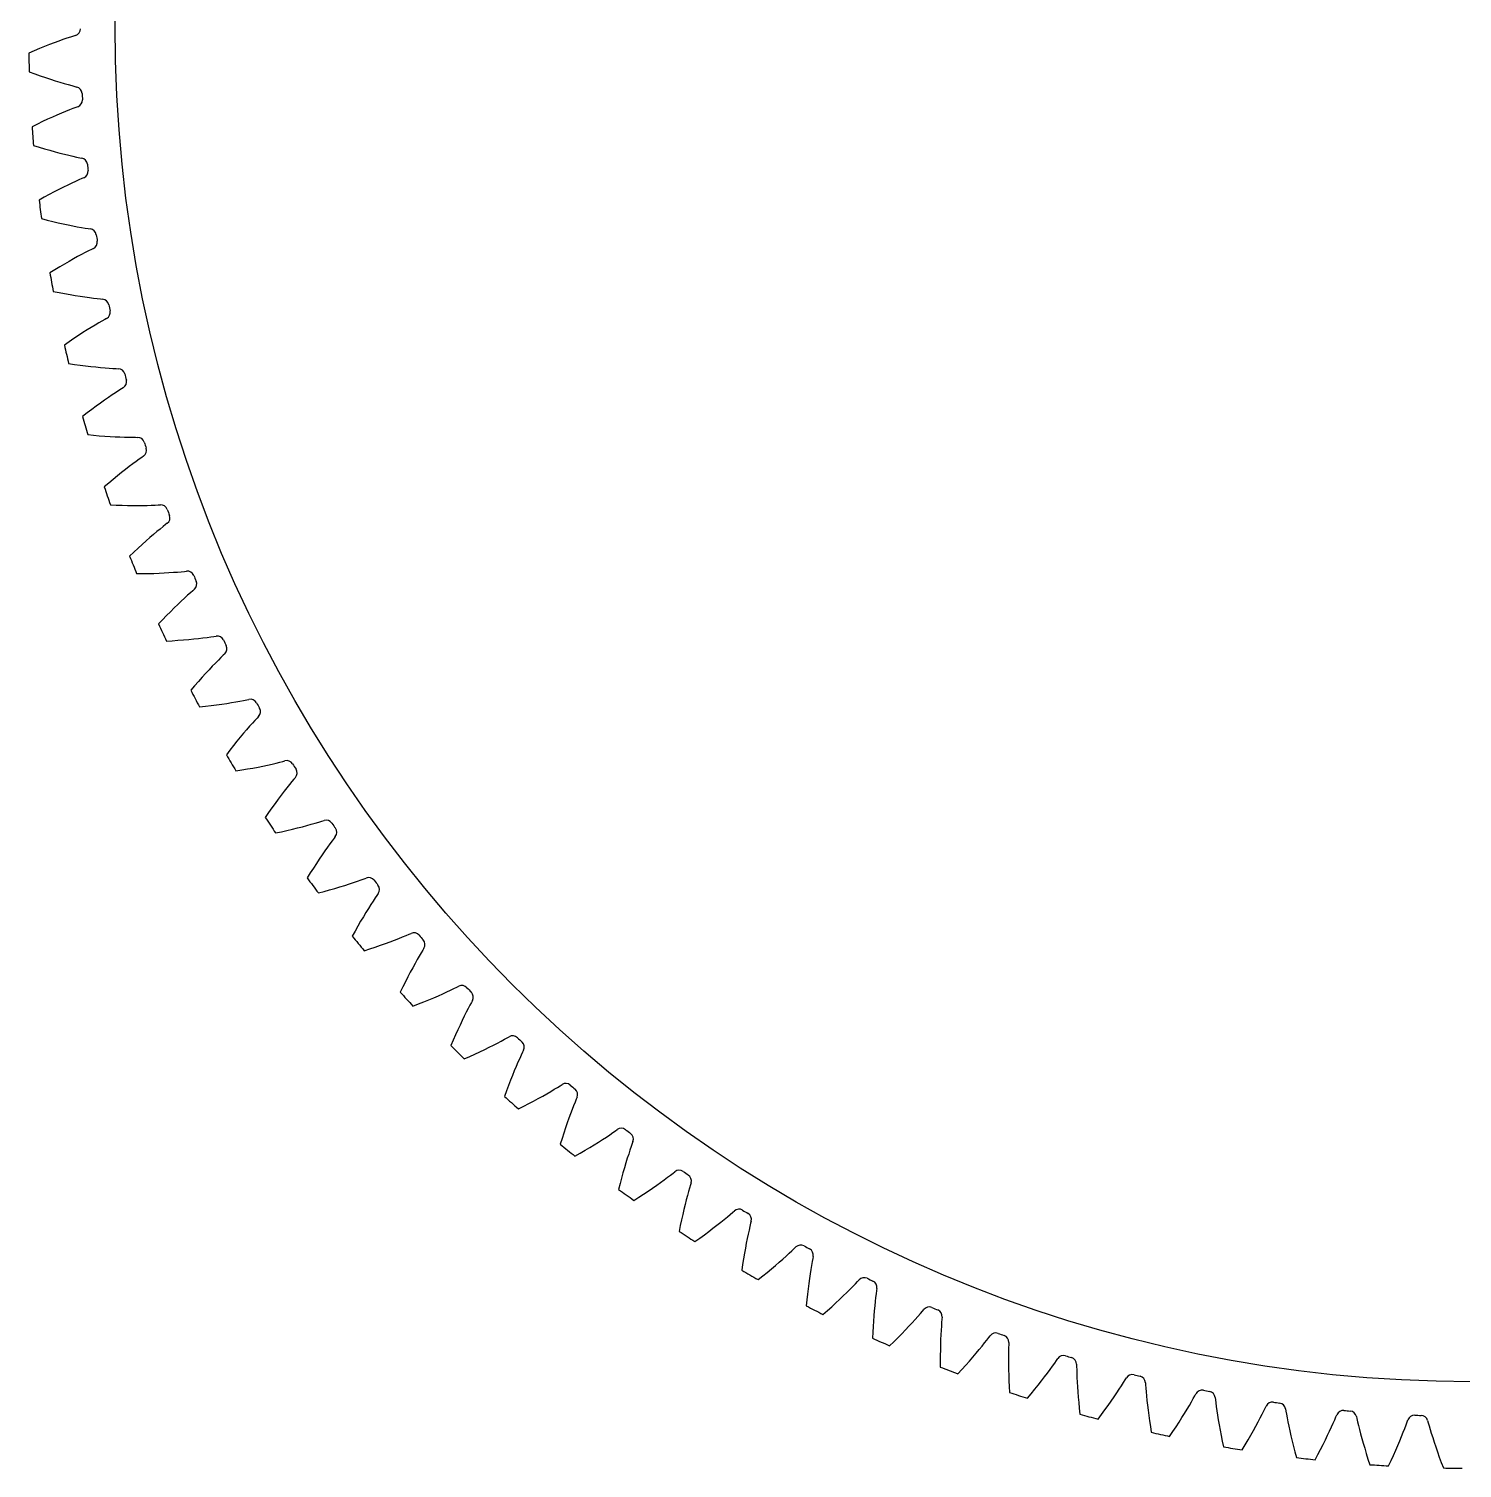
# Model space of a CAD drawing. Header units: millimetres. Extents: x -78 to 78, y -78 to 78.
# Drawn here: x -78.1 to -0.5, y -78.1 to -0.2 of the extents above; entities that cross this region are included whole.
import ezdxf

# ---------------------------------------------------------------- set-up
doc = ezdxf.new("R2010")
doc.units = ezdxf.units.MM

msp = doc.modelspace()

# ---------------------------------------------------------------- linework, layer by layer
at = {"layer": 'bore'}
msp.add_circle((0, 0), 73.4375, dxfattribs=at)
at = {"layer": 'thin_ring_external'}
for p, q in [((-76.260142, -0.760102), (-76.489144, -0.841425)), ((-76.047738, -0.686952), (-76.260142, -0.760102)), ((-75.855789, -0.622767), (-76.047738, -0.686952)), ((-75.691486, -0.569301), (-75.855789, -0.622767)), ((-75.579113, -0.531629), (-75.691486, -0.569301)), ((-77.816633, -1.360998), (-78.11085, -1.486874)), ((-77.530888, -1.242403), (-77.816633, -1.360998)), ((-77.254318, -1.131094), (-77.530888, -1.242403)), ((-76.987766, -1.027104), (-77.254318, -1.131094)), ((-76.732268, -0.930504), (-76.987766, -1.027104)), ((-76.489144, -0.841425), (-76.732268, -0.930504)), ((-78.084879, -2.503452), (-77.784619, -2.614141)), ((-77.784619, -2.614141), (-77.493191, -2.717991)), ((-77.493191, -2.717991), (-77.211298, -2.815033)), ((-77.211298, -2.815033), (-76.939784, -2.905277)), ((-76.939784, -2.905277), (-76.679688, -2.988705)), ((-76.679688, -2.988705), (-76.432332, -3.065253)), ((-76.432332, -3.065253), (-76.199477, -3.134778)), ((-76.199477, -3.134778), (-75.983615, -3.196987)), ((-75.983615, -3.196987), (-75.788638, -3.251287)), ((-75.788638, -3.251287), (-75.621819, -3.296294)), ((-75.621819, -3.296294), (-75.507669, -3.328179)), ((-76.121854, -4.652999), (-76.346404, -4.745909)), ((-75.913462, -4.569098), (-76.121854, -4.652999)), ((-75.725041, -4.495196), (-75.913462, -4.569098)), ((-75.563682, -4.43341), (-75.725041, -4.495196)), ((-75.453379, -4.39005), (-75.563682, -4.43341)), ((-77.645632, -5.332586), (-77.933038, -5.473321)), ((-77.366315, -5.199555), (-77.645632, -5.332586)), ((-77.095789, -5.07427), (-77.366315, -5.199555)), ((-76.834895, -4.956805), (-77.095789, -5.07427)), ((-76.584663, -4.847285), (-76.834895, -4.956805)), ((-76.346404, -4.745909), (-76.584663, -4.847285)), ((-77.855194, -6.487247), (-77.549674, -6.582459)), ((-77.549674, -6.582459), (-77.253323, -6.671294)), ((-77.253323, -6.671294), (-76.966843, -6.753815)), ((-76.966843, -6.753815), (-76.691075, -6.830078)), ((-76.691075, -6.830078), (-76.427058, -6.900117)), ((-76.427058, -6.900117), (-76.176117, -6.963935)), ((-76.176117, -6.963935), (-75.940015, -7.021479)), ((-75.940015, -7.021479), (-75.721258, -7.072585)), ((-75.721258, -7.072585), (-75.523764, -7.116859)), ((-75.523764, -7.116859), (-75.354864, -7.153289)), ((-75.354864, -7.153289), (-75.239235, -7.179304)), ((-75.784973, -8.533756), (-76.004486, -8.638011)), ((-75.581137, -8.439325), (-75.784973, -8.533756)), ((-75.396734, -8.355898), (-75.581137, -8.439325)), ((-75.238741, -8.285954), (-75.396734, -8.355898)), ((-75.130795, -8.237018), (-75.238741, -8.285954)), ((-77.272063, -9.290262), (-77.551908, -9.445488)), ((-76.999903, -9.143143), (-77.272063, -9.290262)), ((-76.736127, -9.004208), (-76.999903, -9.143143)), ((-76.481571, -8.873575), (-76.736127, -9.004208)), ((-76.237258, -8.751421), (-76.481571, -8.873575)), ((-76.004486, -8.638011), (-76.237258, -8.751421)), ((-77.422394, -10.454117), (-77.11241, -10.533605)), ((-77.11241, -10.533605), (-76.811911, -10.607192)), ((-76.811911, -10.607192), (-76.521591, -10.674978)), ((-76.521591, -10.674978), (-76.242288, -10.73706)), ((-76.242288, -10.73706), (-75.975039, -10.793527)), ((-75.975039, -10.793527), (-75.721166, -10.844449)), ((-75.721166, -10.844449), (-75.482435, -10.889862)), ((-75.482435, -10.889862), (-75.261354, -10.929732)), ((-75.261354, -10.929732), (-75.061856, -10.963864)), ((-75.061856, -10.963864), (-74.891317, -10.991622)), ((-74.891317, -10.991622), (-74.77451, -11.011699)), ((-75.250377, -12.39225), (-75.464281, -12.507577)), ((-75.051628, -12.287534), (-75.250377, -12.39225)), ((-74.871726, -12.1948), (-75.051628, -12.287534)), ((-74.71751, -12.11688), (-74.871726, -12.1948)), ((-74.612205, -12.062496), (-74.71751, -12.11688)), ((-76.696899, -13.223701), (-76.968453, -13.393014)), ((-76.432607, -13.062877), (-76.696899, -13.223701)), ((-76.176269, -12.910654), (-76.432607, -13.062877)), ((-75.928715, -12.767194), (-76.176269, -12.910654)), ((-75.690958, -12.632725), (-75.928715, -12.767194)), ((-75.464281, -12.507577), (-75.690958, -12.632725)), ((-76.787607, -14.393713), (-76.473969, -14.45727)), ((-76.473969, -14.45727), (-76.170104, -14.515417)), ((-76.170104, -14.515417), (-75.876702, -14.568291)), ((-75.876702, -14.568291), (-75.594594, -14.616031)), ((-75.594594, -14.616031), (-75.32481, -14.658778)), ((-75.32481, -14.658778), (-75.068669, -14.696671)), ((-75.068669, -14.696671), (-74.827929, -14.729835)), ((-74.827929, -14.729835), (-74.605101, -14.758364)), ((-74.605101, -14.758364), (-74.404121, -14.782265)), ((-74.404121, -14.782265), (-74.232387, -14.801279)), ((-74.232387, -14.801279), (-74.114707, -14.815365)), ((-74.727197, -16.344513), (-74.947189, -16.481071)), ((-74.519461, -16.218414), (-74.727197, -16.344513)), ((-74.326319, -16.103686), (-74.519461, -16.218414)), ((-74.151387, -16.001888), (-74.326319, -16.103686)), ((-74.00135, -15.916195), (-74.151387, -16.001888)), ((-73.898959, -15.856505), (-74.00135, -15.916195)), ((-75.921643, -17.122641), (-76.184197, -17.305598)), ((-75.665906, -16.948531), (-75.921643, -17.122641)), ((-75.417676, -16.783419), (-75.665906, -16.948531)), ((-75.17777, -16.627505), (-75.417676, -16.783419)), ((-74.947189, -16.481071), (-75.17777, -16.627505)), ((-75.952491, -18.295758), (-75.636017, -18.343218)), ((-75.636017, -18.343218), (-75.329579, -18.385774)), ((-75.329579, -18.385774), (-75.033859, -18.423597)), ((-75.033859, -18.423597), (-74.749682, -18.45687)), ((-74.749682, -18.45687), (-74.478068, -18.485786)), ((-74.478068, -18.485786), (-74.220325, -18.510551)), ((-74.220325, -18.510551), (-73.978207, -18.531379)), ((-73.978207, -18.531379), (-73.754212, -18.548493)), ((-73.754212, -18.548493), (-73.552274, -18.562101)), ((-73.552274, -18.562101), (-73.379793, -18.572322)), ((-73.379793, -18.572322), (-73.261548, -18.580381)), ((-73.79516, -20.138807), (-74.007891, -20.286421)), ((-73.594133, -20.002266), (-73.79516, -20.138807)), ((-73.407101, -19.877826), (-73.594133, -20.002266)), ((-73.237595, -19.767228), (-73.407101, -19.877826)), ((-73.09213, -19.673986), (-73.237595, -19.767228)), ((-72.992919, -19.609146), (-73.09213, -19.673986)), ((-74.948315, -20.97691), (-75.201185, -21.173034)), ((-74.701803, -20.789969), (-74.948315, -20.97691)), ((-74.462326, -20.612397), (-74.701803, -20.789969)), ((-74.230694, -20.444437), (-74.462326, -20.612397)), ((-74.007891, -20.286421), (-74.230694, -20.444437)), ((-74.919223, -22.150072), (-74.600738, -22.18131)), ((-74.600738, -22.18131), (-74.292527, -22.208163)), ((-74.292527, -22.208163), (-73.995262, -22.230838)), ((-73.995262, -22.230838), (-73.709756, -22.249557)), ((-73.709756, -22.249557), (-73.43702, -22.264567)), ((-73.43702, -22.264567), (-73.178349, -22.276138)), ((-73.178349, -22.276138), (-72.935483, -22.284577)), ((-72.935483, -22.284577), (-72.710907, -22.290232)), ((-72.710907, -22.290232), (-72.508537, -22.29351)), ((-72.508537, -22.29351), (-72.335759, -22.294911)), ((-72.335759, -22.294911), (-72.217257, -22.296922)), ((-71.99222, -23.38045), (-72.132734, -23.480998)), ((-71.89645, -23.310629), (-71.99222, -23.38045)), ((-72.875516, -24.038845), (-73.089959, -24.208032)), ((-72.670598, -23.880562), (-72.875516, -24.038845)), ((-72.476806, -23.733934), (-72.670598, -23.880562)), ((-72.296372, -23.600107), (-72.476806, -23.733934)), ((-72.132734, -23.480998), (-72.296372, -23.600107)), ((-73.779456, -24.776452), (-74.021982, -24.985233)), ((-73.54281, -24.577168), (-73.779456, -24.776452)), ((-73.312713, -24.3876), (-73.54281, -24.577168)), ((-73.089959, -24.208032), (-73.312713, -24.3876)), ((-73.690499, -25.946599), (-73.370835, -25.961534)), ((-73.370835, -25.961534), (-73.061655, -25.972615)), ((-73.061655, -25.972615), (-72.76362, -25.980081)), ((-72.76362, -25.980081), (-72.477531, -25.984198)), ((-72.477531, -25.984198), (-72.204384, -25.985262)), ((-72.204384, -25.985262), (-71.945459, -25.983611)), ((-71.945459, -25.983611), (-71.702479, -25.979637)), ((-71.702479, -25.979637), (-71.477907, -25.973818)), ((-71.477907, -25.973818), (-71.275634, -25.966759)), ((-71.275634, -25.966759), (-71.10301, -25.959335)), ((-71.10301, -25.959335), (-70.984559, -25.955293)), ((-70.99703, -27.260817), (-71.170395, -27.403684)), ((-70.839687, -27.133508), (-70.99703, -27.260817)), ((-70.70449, -27.025917), (-70.839687, -27.133508)), ((-70.61241, -26.951297), (-70.70449, -27.025917)), ((-71.758541, -27.908471), (-71.971836, -28.099178)), ((-71.553016, -27.728555), (-71.758541, -27.908471)), ((-71.356448, -27.560015), (-71.553016, -27.728555)), ((-71.170395, -27.403684), (-71.356448, -27.560015)), ((-72.418114, -28.511355), (-72.649663, -28.732247)), ((-72.191953, -28.300248), (-72.418114, -28.511355)), ((-71.971836, -28.099178), (-72.191953, -28.300248)), ((-70.524872, -29.623294), (-70.282412, -29.60692)), ((-70.282412, -29.60692), (-70.05843, -29.589641)), ((-70.05843, -29.589641), (-69.856781, -29.572263)), ((-69.856781, -29.572263), (-69.684761, -29.556035)), ((-69.684761, -29.556035), (-69.566671, -29.545949)), ((-72.269525, -29.675433), (-71.949516, -29.674027)), ((-71.949516, -29.674027), (-71.640173, -29.669306)), ((-71.640173, -29.669306), (-71.342145, -29.661545)), ((-71.342145, -29.661545), (-71.056219, -29.651049)), ((-71.056219, -29.651049), (-70.783374, -29.638164)), ((-70.783374, -29.638164), (-70.524872, -29.623294)), ((-69.856137, -31.167567), (-70.043843, -31.345924)), ((-69.678309, -31.00194), (-69.856137, -31.167567)), ((-69.512465, -30.850408), (-69.678309, -31.00194)), ((-69.361828, -30.715231), (-69.512465, -30.850408)), ((-69.232301, -30.600876), (-69.361828, -30.715231)), ((-69.144151, -30.521652), (-69.232301, -30.600876)), ((-70.652755, -31.949496), (-70.867842, -32.171876)), ((-70.443192, -31.737449), (-70.652755, -31.949496)), ((-70.239913, -31.5361), (-70.443192, -31.737449)), ((-70.043843, -31.345924), (-70.239913, -31.5361)), ((-70.867842, -32.171876), (-71.087811, -32.404303)), ((-70.660009, -33.326848), (-70.340488, -33.309104)), ((-70.340488, -33.309104), (-70.03179, -33.288594)), ((-70.03179, -33.288594), (-69.734548, -33.265626)), ((-69.734548, -33.265626), (-69.44953, -33.240543)), ((-69.44953, -33.240543), (-69.177699, -33.213744)), ((-69.177699, -33.213744), (-68.920293, -33.185694)), ((-68.920293, -33.185694), (-68.678985, -33.156961)), ((-68.678985, -33.156961), (-68.456178, -33.128268)), ((-68.456178, -33.128268), (-68.255679, -33.100616)), ((-68.255679, -33.100616), (-68.084713, -33.075626)), ((-68.084713, -33.075626), (-67.967292, -33.059524)), ((-67.703011, -34.216821), (-67.84655, -34.359513)), ((-67.579492, -34.096002), (-67.703011, -34.216821)), ((-67.495503, -34.012379), (-67.579492, -34.096002)), ((-68.351933, -34.881515), (-68.538037, -35.081454)), ((-68.173579, -34.693807), (-68.351933, -34.881515)), ((-68.004441, -34.519315), (-68.173579, -34.693807)), ((-67.84655, -34.359513), (-68.004441, -34.519315)), ((-69.132684, -35.748463), (-69.340498, -35.991819)), ((-68.929232, -35.515392), (-69.132684, -35.748463)), ((-68.73077, -35.292921), (-68.929232, -35.515392)), ((-68.538037, -35.081454), (-68.73077, -35.292921)), ((-67.135909, -36.661516), (-66.896383, -36.620499)), ((-66.896383, -36.620499), (-66.675332, -36.580467)), ((-66.675332, -36.580467), (-66.476507, -36.542614)), ((-66.476507, -36.542614), (-66.307039, -36.508927)), ((-66.307039, -36.508927), (-66.190594, -36.48685)), ((-68.866148, -36.891317), (-68.54795, -36.857281)), ((-68.54795, -36.857281), (-68.240702, -36.821036)), ((-68.240702, -36.821036), (-67.94502, -36.78292)), ((-67.94502, -36.78292), (-67.661655, -36.743317)), ((-67.661655, -36.743317), (-67.391547, -36.702673)), ((-67.391547, -36.702673), (-67.135909, -36.661516)), ((-65.670767, -37.414373), (-65.750377, -37.502174)), ((-66.313164, -38.129534), (-66.481701, -38.326105)), ((-66.153156, -37.946634), (-66.313164, -38.129534)), ((-66.003631, -37.778978), (-66.153156, -37.946634)), ((-65.867565, -37.629143), (-66.003631, -37.778978)), ((-65.750377, -37.502174), (-65.867565, -37.629143)), ((-66.839037, -38.756317), (-67.025881, -38.988631)), ((-66.657353, -38.535285), (-66.839037, -38.756317)), ((-66.481701, -38.326105), (-66.657353, -38.535285)), ((-67.217167, -39.231788), (-67.412283, -39.485437)), ((-67.025881, -38.988631), (-67.217167, -39.231788)), ((-66.892623, -40.359541), (-66.576579, -40.309302)), ((-66.576579, -40.309302), (-66.271582, -40.257416)), ((-66.271582, -40.257416), (-65.978232, -40.204252)), ((-65.978232, -40.204252), (-65.697259, -40.150232)), ((-65.697259, -40.150232), (-65.429578, -40.095849)), ((-65.429578, -40.095849), (-65.176376, -40.041693)), ((-65.176376, -40.041693), (-64.939256, -39.988499)), ((-64.939256, -39.988499), (-64.720537, -39.937232)), ((-64.720537, -39.937232), (-64.523904, -39.889276)), ((-64.523904, -39.889276), (-64.356378, -39.84698)), ((-64.356378, -39.84698), (-64.241212, -39.818986)), ((-64.129285, -41.274954), (-64.279746, -41.465786)), ((-63.988516, -41.099882), (-64.129285, -41.274954)), ((-63.860279, -40.943295), (-63.988516, -41.099882)), ((-63.749726, -40.810508), (-63.860279, -40.943295)), ((-63.674703, -40.718756), (-63.749726, -40.810508)), ((-64.602768, -41.888582), (-64.772929, -42.118603)), ((-64.438026, -41.670705), (-64.602768, -41.888582)), ((-64.279746, -41.465786), (-64.438026, -41.670705)), ((-65.126287, -42.61276), (-65.308198, -42.876041)), ((-64.947667, -42.360154), (-65.126287, -42.61276)), ((-64.772929, -42.118603), (-64.947667, -42.360154)), ((-64.431516, -43.656161), (-64.129567, -43.588769)), ((-64.129567, -43.588769), (-63.839314, -43.520695)), ((-63.839314, -43.520695), (-63.561466, -43.4524)), ((-63.561466, -43.4524), (-63.296911, -43.384419)), ((-63.296911, -43.384419), (-63.046804, -43.317405)), ((-63.046804, -43.317405), (-62.81271, -43.252173)), ((-62.81271, -43.252173), (-62.596894, -43.189805)), ((-62.596894, -43.189805), (-62.402966, -43.131872)), ((-62.402966, -43.131872), (-62.237818, -43.081076)), ((-62.237818, -43.081076), (-62.124232, -43.047239)), ((-64.744584, -43.722471), (-64.431516, -43.656161)), ((-61.806462, -44.313561), (-61.938109, -44.495593)), ((-61.686388, -44.15063), (-61.806462, -44.313561)), ((-61.582759, -44.012372), (-61.686388, -44.15063)), ((-61.512519, -43.916909), (-61.582759, -44.012372)), ((-62.379642, -45.132597), (-62.537835, -45.371006)), ((-62.226239, -44.906592), (-62.379642, -45.132597)), ((-62.078629, -44.693858), (-62.226239, -44.906592)), ((-61.938109, -44.495593), (-62.078629, -44.693858)), ((-62.865501, -45.882561), (-63.033731, -46.154787)), ((-62.700012, -45.621164), (-62.865501, -45.882561)), ((-62.537835, -45.371006), (-62.700012, -45.621164)), ((-61.820245, -46.806403), (-61.533847, -46.723598)), ((-61.533847, -46.723598), (-61.259848, -46.641205)), ((-61.259848, -46.641205), (-60.99911, -46.559805)), ((-60.99911, -46.559805), (-60.752751, -46.480108)), ((-60.752751, -46.480108), (-60.522293, -46.403007)), ((-60.522293, -46.403007), (-60.309943, -46.329701)), ((-60.309943, -46.329701), (-60.119226, -46.261941)), ((-60.119226, -46.261941), (-59.956887, -46.202779)), ((-59.956887, -46.202779), (-59.845176, -46.163186)), ((-62.427633, -46.971335), (-62.11836, -46.889125)), ((-62.11836, -46.889125), (-61.820245, -46.806403)), ((-59.463162, -47.411631), (-59.585342, -47.600147)), ((-59.351564, -47.242782), (-59.463162, -47.411631)), ((-59.25513, -47.099413), (-59.351564, -47.242782)), ((-59.189856, -47.000488), (-59.25513, -47.099413)), ((-59.993774, -48.258865), (-60.139588, -48.505041)), ((-59.852111, -48.025323), (-59.993774, -48.258865)), ((-59.715556, -47.805329), (-59.852111, -48.025323)), ((-59.585342, -47.600147), (-59.715556, -47.805329)), ((-60.440706, -49.03266), (-60.594816, -49.313121)), ((-60.28878, -48.763154), (-60.440706, -49.03266)), ((-60.139588, -48.505041), (-60.28878, -48.763154)), ((-59.349641, -49.901926), (-59.067845, -49.804605)), ((-59.067845, -49.804605), (-58.798411, -49.708328)), ((-58.798411, -49.708328), (-58.542169, -49.613721)), ((-58.542169, -49.613721), (-58.3002, -49.521548)), ((-58.3002, -49.521548), (-58.07398, -49.432782)), ((-58.07398, -49.432782), (-57.86565, -49.348728)), ((-57.86565, -49.348728), (-57.678642, -49.271318)), ((-57.678642, -49.271318), (-57.519535, -49.203945)), ((-57.519535, -49.203945), (-57.409992, -49.158699)), ((-59.947815, -50.097655), (-59.643143, -49.999761)), ((-59.643143, -49.999761), (-59.349641, -49.901926)), ((-57.077125, -50.580519), (-57.196692, -50.792082)), ((-56.96473, -50.38601), (-57.077125, -50.580519)), ((-56.861899, -50.211682), (-56.96473, -50.38601)), ((-56.772911, -50.063576), (-56.861899, -50.211682)), ((-56.712773, -49.961447), (-56.772911, -50.063576)), ((-57.451389, -51.259232), (-57.584443, -51.512532)), ((-57.321836, -51.018761), (-57.451389, -51.259232)), ((-57.196692, -50.792082), (-57.321836, -51.018761)), ((-57.858228, -52.054838), (-57.997816, -52.342802)), ((-57.720261, -51.777926), (-57.858228, -52.054838)), ((-57.584443, -51.512532), (-57.720261, -51.777926)), ((-55.270392, -52.23901), (-55.087581, -52.152152)), ((-55.087581, -52.152152), (-54.932122, -52.076743)), ((-54.932122, -52.076743), (-54.825032, -52.025963)), ((-57.311601, -53.093277), (-57.012325, -52.979954)), ((-57.012325, -52.979954), (-56.724201, -52.867259)), ((-56.724201, -52.867259), (-56.447741, -52.755677)), ((-56.447741, -52.755677), (-56.183575, -52.645768)), ((-56.183575, -52.645768), (-55.932498, -52.538201)), ((-55.932498, -52.538201), (-55.695551, -52.433793)), ((-55.695551, -52.433793), (-55.474159, -52.333591)), ((-55.474159, -52.333591), (-55.270392, -52.23901)), ((-54.142578, -52.89713), (-54.223887, -53.049586)), ((-54.087734, -52.792063), (-54.142578, -52.89713)), ((-54.528608, -53.646323), (-54.642015, -53.879097)), ((-54.42, -53.428931), (-54.528608, -53.646323)), ((-54.317683, -53.228937), (-54.42, -53.428931)), ((-54.223887, -53.049586), (-54.317683, -53.228937)), ((-54.879067, -54.385632), (-55.001156, -54.657615)), ((-54.75912, -54.12587), (-54.879067, -54.385632)), ((-54.642015, -53.879097), (-54.75912, -54.12587)), ((-55.124804, -54.941211), (-55.249507, -55.235927)), ((-55.001156, -54.657615), (-55.124804, -54.941211)), ((-53.422163, -55.445861), (-53.176905, -55.325614)), ((-53.176905, -55.325614), (-52.945599, -55.209244)), ((-52.945599, -55.209244), (-52.729612, -55.097869)), ((-52.729612, -55.097869), (-52.53094, -54.993006)), ((-52.53094, -54.993006), (-52.352802, -54.896928)), ((-52.352802, -54.896928), (-52.201396, -54.813678)), ((-52.201396, -54.813678), (-52.097039, -54.757496)), ((-54.525867, -55.950384), (-54.232768, -55.821928)), ((-54.232768, -55.821928), (-53.950774, -55.694668)), ((-53.950774, -55.694668), (-53.680372, -55.569115)), ((-53.680372, -55.569115), (-53.422163, -55.445861)), ((-51.528927, -55.932996), (-51.620899, -56.137954)), ((-51.444412, -55.74909), (-51.528927, -55.932996)), ((-51.370993, -55.592681), (-51.444412, -55.74909)), ((-51.321585, -55.484951), (-51.370993, -55.592681)), ((-51.923991, -56.851299), (-52.030517, -57.116847)), ((-51.819639, -56.598868), (-51.923991, -56.851299)), ((-51.718266, -56.360608), (-51.819639, -56.598868)), ((-51.620899, -56.137954), (-51.718266, -56.360608)), ((-52.247566, -57.684248), (-52.357058, -57.984947)), ((-52.13856, -57.394709), (-52.247566, -57.684248)), ((-52.030517, -57.116847), (-52.13856, -57.394709)), ((-49.847499, -57.718402), (-49.654441, -57.603532)), ((-49.654441, -57.603532), (-49.481441, -57.498483)), ((-49.481441, -57.498483), (-49.334484, -57.407611)), ((-49.334484, -57.407611), (-49.233131, -57.346174)), ((-51.311723, -58.518268), (-51.036596, -58.376776)), ((-51.036596, -58.376776), (-50.772957, -58.23758)), ((-50.772957, -58.23758), (-50.521378, -58.101303)), ((-50.521378, -58.101303), (-50.282581, -57.968689)), ((-50.282581, -57.968689), (-50.057518, -57.840661)), ((-50.057518, -57.840661), (-49.847499, -57.718402)), ((-48.530724, -58.303151), (-48.605739, -58.491132)), ((-48.465388, -58.143197), (-48.530724, -58.303151)), ((-48.421544, -58.033085), (-48.465388, -58.143197)), ((-51.597881, -58.661523), (-51.311723, -58.518268)), ((-48.862071, -59.17098), (-48.953398, -59.428409)), ((-48.772996, -58.927854), (-48.862071, -59.17098)), ((-48.687125, -58.700519), (-48.772996, -58.927854)), ((-48.605739, -58.491132), (-48.687125, -58.700519)), ((-49.13994, -59.982067), (-49.23402, -60.276794)), ((-49.046226, -59.699051), (-49.13994, -59.982067)), ((-48.953398, -59.428409), (-49.046226, -59.699051)), ((-46.648399, -60.063777), (-46.480989, -59.950031)), ((-46.480989, -59.950031), (-46.338863, -59.851774)), ((-46.338863, -59.851774), (-46.24078, -59.785242)), ((-49.23402, -60.276794), (-49.328015, -60.582692)), ((-47.989268, -60.906586), (-47.733082, -60.75411)), ((-47.733082, -60.75411), (-47.488788, -60.605165)), ((-47.488788, -60.605165), (-47.257074, -60.460531)), ((-47.257074, -60.460531), (-47.038842, -60.321177)), ((-47.038842, -60.321177), (-46.83534, -60.188354)), ((-46.83534, -60.188354), (-46.648399, -60.063777)), ((-45.490425, -60.705105), (-45.555744, -60.896672)), ((-45.433341, -60.542024), (-45.490425, -60.705105)), ((-45.395178, -60.429817), (-45.433341, -60.542024)), ((-48.535282, -61.219621), (-48.256812, -61.061942)), ((-48.256812, -61.061942), (-47.989268, -60.906586)), ((-45.700483, -61.341364), (-45.777028, -61.588721)), ((-45.626332, -61.109941), (-45.700483, -61.341364)), ((-45.555744, -60.896672), (-45.626332, -61.109941)), ((-45.933979, -62.125506), (-46.01312, -62.412939)), ((-45.855091, -61.850478), (-45.933979, -62.125506)), ((-45.777028, -61.588721), (-45.855091, -61.850478)), ((-43.520657, -62.367322), (-43.359273, -62.245177)), ((-43.359273, -62.245177), (-43.222349, -62.139791)), ((-43.222349, -62.139791), (-43.127791, -62.068337)), ((-46.092028, -62.712085), (-46.170282, -63.022383)), ((-46.01312, -62.412939), (-46.092028, -62.712085)), ((-44.816743, -63.277498), (-44.568676, -63.112139)), ((-44.568676, -63.112139), (-44.332306, -62.950914)), ((-44.332306, -62.950914), (-44.108279, -62.794638)), ((-44.108279, -62.794638), (-43.897448, -62.644323)), ((-43.897448, -62.644323), (-43.700993, -62.501282)), ((-43.700993, -62.501282), (-43.520657, -62.367322)), ((-42.331446, -62.948687), (-42.386898, -63.143339)), ((-42.282764, -62.782904), (-42.331446, -62.948687)), ((-42.25038, -62.668894), (-42.282764, -62.782904)), ((-45.34606, -63.618004), (-45.076005, -63.446311)), ((-45.076005, -63.446311), (-44.816743, -63.277498)), ((-42.572558, -63.845784), (-42.637154, -64.111186)), ((-42.508743, -63.594842), (-42.572558, -63.845784)), ((-42.446506, -63.359934), (-42.508743, -63.594842)), ((-42.386898, -63.143339), (-42.446506, -63.359934)), ((-42.766257, -64.680982), (-42.829787, -64.983767)), ((-42.701896, -64.389883), (-42.766257, -64.680982)), ((-42.637154, -64.111186), (-42.701896, -64.389883)), ((-40.641529, -64.804037), (-40.452635, -64.651152)), ((-40.452635, -64.651152), (-40.279374, -64.508158)), ((-40.279374, -64.508158), (-40.124438, -64.377932)), ((-40.124438, -64.377932), (-39.993074, -64.265692)), ((-39.993074, -64.265692), (-39.902287, -64.189503)), ((-42.829787, -64.983767), (-42.892095, -65.297656)), ((-41.527295, -65.483325), (-41.287995, -65.305516)), ((-41.287995, -65.305516), (-41.060166, -65.132432)), ((-41.060166, -65.132432), (-40.844411, -64.964921)), ((-40.844411, -64.964921), (-40.641529, -64.804037)), ((-39.155941, -65.444628), (-39.206102, -65.682408)), ((-39.107471, -65.225272), (-39.155941, -65.444628)), ((-39.06203, -65.028043), (-39.107471, -65.225272)), ((-39.021876, -64.85999), (-39.06203, -65.028043)), ((-38.995356, -64.744476), (-39.021876, -64.85999)), ((-42.038536, -65.850415), (-41.7776, -65.665157)), ((-41.7776, -65.665157), (-41.527295, -65.483325)), ((-39.307981, -66.204635), (-39.358408, -66.486274)), ((-39.257021, -65.936281), (-39.307981, -66.204635)), ((-39.206102, -65.682408), (-39.257021, -65.936281)), ((-36.784922, -66.342732), (-36.659461, -66.223931)), ((-36.659461, -66.223931), (-36.572683, -66.143206)), ((-39.407822, -66.780279), (-39.455809, -67.085914)), ((-39.358408, -66.486274), (-39.407822, -66.780279)), ((-37.680905, -67.144027), (-37.473984, -66.965718)), ((-37.473984, -66.965718), (-37.279582, -66.794684)), ((-37.279582, -66.794684), (-37.09874, -66.632353)), ((-37.09874, -66.632353), (-36.933007, -66.480699)), ((-36.933007, -66.480699), (-36.784922, -66.342732)), ((-35.690705, -66.937748), (-35.726016, -67.13704)), ((-35.659185, -66.767864), (-35.690705, -66.937748)), ((-35.638597, -66.651146), (-35.659185, -66.767864)), ((-39.455809, -67.085914), (-39.502007, -67.402574)), ((-38.621338, -67.911029), (-38.370201, -67.712689)), ((-38.370201, -67.712689), (-38.129508, -67.518314)), ((-38.129508, -67.518314), (-37.899599, -67.328518)), ((-37.899599, -67.328518), (-37.680905, -67.144027)), ((-35.801178, -67.598615), (-35.839066, -67.854758)), ((-35.763222, -67.358585), (-35.801178, -67.598615)), ((-35.726016, -67.13704), (-35.763222, -67.358585)), ((-35.912239, -68.409211), (-35.946576, -68.705355)), ((-35.876258, -68.125363), (-35.912239, -68.409211)), ((-35.839066, -67.854758), (-35.876258, -68.125363)), ((-33.820377, -68.611072), (-33.64806, -68.439719)), ((-33.64806, -68.439719), (-33.490286, -68.2798)), ((-33.490286, -68.2798), (-33.349439, -68.134452)), ((-33.349439, -68.134452), (-33.230207, -68.0094)), ((-33.230207, -68.0094), (-33.147664, -67.924349)), ((-32.203463, -68.501548), (-32.226268, -68.67282)), ((-32.188861, -68.383932), (-32.203463, -68.501548)), ((-35.978894, -69.013041), (-36.008864, -69.331648)), ((-35.946576, -68.705355), (-35.978894, -69.013041)), ((-34.632245, -69.377156), (-34.412327, -69.175868)), ((-34.412327, -69.175868), (-34.203339, -68.980451)), ((-34.203339, -68.980451), (-34.005792, -68.791809)), ((-34.005792, -68.791809), (-33.820377, -68.611072)), ((-32.302852, -69.338466), (-32.327612, -69.596209)), ((-32.277202, -69.096811), (-32.302852, -69.338466)), ((-32.251356, -68.873656), (-32.277202, -69.096811)), ((-32.226268, -68.67282), (-32.251356, -68.873656)), ((-35.103381, -69.794472), (-34.862699, -69.583567)), ((-34.862699, -69.583567), (-34.632245, -69.377156)), ((-32.372378, -70.153675), (-32.391549, -70.451186)), ((-32.350938, -69.868361), (-32.372378, -70.153675)), ((-32.327612, -69.596209), (-32.350938, -69.868361)), ((-30.272938, -70.248462), (-30.109595, -70.068533)), ((-30.109595, -70.068533), (-29.960193, -69.900767)), ((-29.960193, -69.900767), (-29.826951, -69.748416)), ((-29.826951, -69.748416), (-29.71426, -69.617439)), ((-29.71426, -69.617439), (-29.636168, -69.528285)), ((-28.663726, -70.05652), (-28.677755, -70.228733)), ((-28.655149, -69.938311), (-28.663726, -70.05652)), ((-32.408115, -70.760121), (-32.421777, -71.079842)), ((-32.391549, -70.451186), (-32.408115, -70.760121)), ((-31.04463, -71.055), (-30.835277, -70.842746)), ((-30.835277, -70.842746), (-30.636539, -70.636913)), ((-30.636539, -70.636913), (-30.448883, -70.43843)), ((-30.448883, -70.43843), (-30.272938, -70.248462)), ((-28.720251, -70.897421), (-28.731819, -71.156092)), ((-28.706974, -70.654771), (-28.720251, -70.897421)), ((-28.692557, -70.430587), (-28.706974, -70.654771)), ((-28.677755, -70.228733), (-28.692557, -70.430587)), ((-31.493844, -71.495828), (-31.264245, -71.27291)), ((-31.264245, -71.27291), (-31.04463, -71.055)), ((-28.748062, -71.715116), (-28.752017, -72.013219)), ((-28.741218, -71.429079), (-28.748062, -71.715116)), ((-28.731819, -71.156092), (-28.741218, -71.429079)), ((-26.812536, -71.901285), (-26.646521, -71.702581)), ((-26.646521, -71.702581), (-26.492578, -71.514547)), ((-26.492578, -71.514547), (-26.351937, -71.339371)), ((-26.351937, -71.339371), (-26.226648, -71.180415)), ((-26.226648, -71.180415), (-26.120792, -71.043855)), ((-26.120792, -71.043855), (-26.047353, -70.95083)), ((-25.054426, -71.601427), (-25.058901, -71.803773)), ((-25.049208, -71.428722), (-25.054426, -71.601427)), ((-25.046678, -71.310229), (-25.049208, -71.428722)), ((-28.752017, -72.013219), (-28.752786, -72.322596)), ((-28.752786, -72.322596), (-28.750106, -72.642598)), ((-27.376024, -72.54747), (-27.177781, -72.324803)), ((-27.177781, -72.324803), (-26.989813, -72.109091)), ((-26.989813, -72.109091), (-26.812536, -71.901285)), ((-25.061853, -72.028401), (-25.062723, -72.271412)), ((-25.062723, -72.271412), (-25.061067, -72.530337)), ((-25.058901, -71.803773), (-25.061853, -72.028401)), ((-22.674932, -72.591858), (-22.557922, -72.426713)), ((-22.557922, -72.426713), (-22.459177, -72.284926)), ((-22.459177, -72.284926), (-22.390585, -72.188272)), ((-27.802142, -73.01066), (-27.584225, -72.776309)), ((-27.584225, -72.776309), (-27.376024, -72.54747)), ((-25.061067, -72.530337), (-25.056515, -72.803448)), ((-25.056515, -72.803448), (-25.048745, -73.089461)), ((-25.048745, -73.089461), (-25.037474, -73.387377)), ((-23.272673, -73.393145), (-23.106239, -73.176558)), ((-23.106239, -73.176558), (-22.950585, -72.969636)), ((-22.950585, -72.969636), (-22.806444, -72.773987)), ((-22.806444, -72.773987), (-22.674932, -72.591858)), ((-21.372863, -72.496107), (-21.36934, -72.614575)), ((-21.36934, -72.614575), (-21.365733, -72.787321)), ((-21.365733, -72.787321), (-21.35987, -72.989632)), ((-21.35987, -72.989632), (-21.351348, -73.214118)), ((-21.351348, -73.214118), (-21.339809, -73.456856)), ((-18.738969, -73.337413), (-18.675401, -73.237383)), ((-25.037474, -73.387377), (-25.022445, -73.69639)), ((-25.022445, -73.69639), (-25.003429, -74.015837)), ((-23.832242, -74.089844), (-23.635996, -73.850672)), ((-23.635996, -73.850672), (-23.449382, -73.618173)), ((-23.449382, -73.618173), (-23.272673, -73.393145)), ((-21.339809, -73.456856), (-21.324935, -73.715358)), ((-21.324935, -73.715358), (-21.306443, -73.987881)), ((-21.306443, -73.987881), (-21.284079, -74.273124)), ((-19.339659, -74.260921), (-19.194775, -74.046322)), ((-19.194775, -74.046322), (-19.060812, -73.843568)), ((-19.060812, -73.843568), (-18.93877, -73.654962)), ((-18.93877, -73.654962), (-18.830346, -73.484057)), ((-18.830346, -73.484057), (-18.738969, -73.337413)), ((-17.643289, -73.492852), (-17.633721, -73.610984)), ((-17.633721, -73.610984), (-17.621298, -73.783321)), ((-17.621298, -73.783321), (-17.605113, -73.985069)), ((-17.605113, -73.985069), (-17.58514, -74.208826)), ((-24.037908, -74.335016), (-23.832242, -74.089844)), ((-21.284079, -74.273124), (-21.257611, -74.570075)), ((-21.257611, -74.570075), (-21.226824, -74.877918)), ((-19.834305, -74.961206), (-19.659806, -74.719482)), ((-19.659806, -74.719482), (-19.494818, -74.485724)), ((-19.494818, -74.485724), (-19.339659, -74.260921)), ((-17.58514, -74.208826), (-17.561221, -74.450659)), ((-17.561221, -74.450659), (-17.533167, -74.708064)), ((-17.533167, -74.708064), (-17.500785, -74.979287)), ((-15.388887, -74.929829), (-15.265452, -74.7205)), ((-15.265452, -74.7205), (-15.1532, -74.525908)), ((-15.1532, -74.525908), (-15.053643, -74.34969)), ((-15.053643, -74.34969), (-14.969873, -74.198572)), ((-14.969873, -74.198572), (-14.911496, -74.095426)), ((-13.867686, -74.297861), (-13.852099, -74.415351)), ((-13.852099, -74.415351), (-13.830892, -74.586828)), ((-13.830892, -74.586828), (-13.804427, -74.787487)), ((-13.804427, -74.787487), (-13.773055, -75.009933)), ((-11.161723, -74.866154), (-11.108688, -74.760163)), ((-21.226824, -74.877918), (-21.191521, -75.195978)), ((-20.210962, -75.46544), (-20.018082, -75.210086)), ((-20.018082, -75.210086), (-19.834305, -74.961206)), ((-17.500785, -74.979287), (-17.463886, -75.263017)), ((-17.463886, -75.263017), (-17.422289, -75.558229)), ((-17.422289, -75.558229), (-17.375823, -75.864098)), ((-15.81894, -75.625856), (-15.666103, -75.383979)), ((-15.666103, -75.383979), (-15.522625, -75.151547)), ((-15.522625, -75.151547), (-15.388887, -74.929829)), ((-13.773055, -75.009933), (-13.736819, -75.250229)), ((-13.736819, -75.250229), (-13.695658, -75.505866)), ((-13.695658, -75.505866), (-13.649469, -75.775082)), ((-11.542852, -75.617853), (-11.430266, -75.402494)), ((-11.430266, -75.402494), (-11.328096, -75.202425)), ((-11.328096, -75.202425), (-11.237667, -75.021353)), ((-11.237667, -75.021353), (-11.161723, -74.866154)), ((-10.055904, -74.909036), (-10.034337, -75.025577)), ((-10.034337, -75.025577), (-10.004403, -75.195748)), ((-10.004403, -75.195748), (-9.967726, -75.394793)), ((-9.967726, -75.394793), (-9.925037, -75.615347)), ((-7.473439, -75.682747), (-7.392374, -75.497294)), ((-7.392374, -75.497294), (-7.324453, -75.33842)), ((-7.324453, -75.33842), (-7.276899, -75.229859)), ((-6.217886, -75.324782), (-6.190397, -75.44007)), ((-6.190397, -75.44007), (-6.151813, -75.60849)), ((-6.151813, -75.60849), (-6.105021, -75.805403)), ((-3.468074, -75.614136), (-3.426126, -75.503288)), ((-2.363647, -75.544014), (-2.330308, -75.657748)), ((-17.375823, -75.864098), (-17.324326, -76.179941)), ((-16.331288, -76.398983), (-16.151698, -76.134114)), ((-16.151698, -76.134114), (-15.980869, -75.876175)), ((-15.980869, -75.876175), (-15.81894, -75.625856)), ((-13.649469, -75.775082), (-13.598131, -76.056557)), ((-13.598131, -76.056557), (-13.541515, -76.34926)), ((-13.541515, -76.34926), (-13.479492, -76.652358)), ((-12.08574, -76.593192), (-11.936804, -76.334931)), ((-11.936804, -76.334931), (-11.796517, -76.085565)), ((-11.796517, -76.085565), (-11.665094, -75.84611)), ((-11.665094, -75.84611), (-11.542852, -75.617853)), ((-9.925037, -75.615347), (-9.876579, -75.853479)), ((-9.876579, -75.853479), (-9.822419, -76.106681)), ((-9.822419, -76.106681), (-9.762544, -76.373187)), ((-9.762544, -76.373187), (-9.6969, -76.651674)), ((-7.896155, -76.588653), (-7.77713, -76.3428)), ((-7.77713, -76.3428), (-7.666702, -76.108599)), ((-7.666702, -76.108599), (-7.565259, -75.887772)), ((-7.565259, -75.887772), (-7.473439, -75.682747)), ((-6.105021, -75.805403), (-6.051125, -76.023489)), ((-6.051125, -76.023489), (-5.990571, -76.258837)), ((-5.990571, -76.258837), (-5.923554, -76.508943)), ((-3.770551, -76.400786), (-3.680516, -76.175067)), ((-3.680516, -76.175067), (-3.599284, -75.965621)), ((-3.599284, -75.965621), (-3.527794, -75.776271)), ((-3.527794, -75.776271), (-3.468074, -75.614136)), ((-2.330308, -75.657748), (-2.283174, -75.823978)), ((-2.283174, -75.823978), (-2.226389, -76.018245)), ((-2.226389, -76.018245), (-2.161428, -76.233295)), ((-2.161428, -76.233295), (-2.088936, -76.465244)), ((-13.479492, -76.652358), (-13.411935, -76.965159)), ((-12.409007, -77.133211), (-12.243176, -76.859517)), ((-12.243176, -76.859517), (-12.08574, -76.593192)), ((-9.6969, -76.651674), (-9.625412, -76.941105)), ((-9.625412, -76.941105), (-9.547994, -77.24064)), ((-8.302713, -77.384402), (-8.159081, -77.110385)), ((-8.159081, -77.110385), (-8.023526, -76.844857)), ((-8.023526, -76.844857), (-7.896155, -76.588653)), ((-5.923554, -76.508943), (-5.850149, -76.772044)), ((-5.850149, -76.772044), (-5.770371, -77.046816)), ((-5.770371, -77.046816), (-5.684198, -77.332219)), ((-4.211136, -77.426407), (-4.089316, -77.154303)), ((-4.089316, -77.154303), (-3.975192, -76.89193)), ((-3.975192, -76.89193), (-3.868877, -76.64032)), ((-3.868877, -76.64032), (-3.770551, -76.400786)), ((-2.088936, -76.465244), (-2.009235, -76.711602)), ((-2.009235, -76.711602), (-1.922491, -76.970611)), ((-1.922491, -76.970611), (-1.828787, -77.240951)), ((-9.547994, -77.24064), (-9.464553, -77.549583)), ((-8.454353, -77.666206), (-8.302713, -77.384402)), ((-5.684198, -77.332219), (-5.591586, -77.62741)), ((-5.591586, -77.62741), (-5.492479, -77.93169)), ((-4.477642, -77.996579), (-4.340589, -77.7074)), ((-4.340589, -77.7074), (-4.211136, -77.426407)), ((-1.828787, -77.240951), (-1.728154, -77.521582)), ((-1.728154, -77.521582), (-1.62059, -77.811659)), ((-1.62059, -77.811659), (-1.506076, -78.110482))]:
    msp.add_line(p, q, dxfattribs=at)
for centre, radius, start, end in [((-75.687303, -0.172575), 0.375, 286.76868, 0.13064), ((0, 0), 78.125, 181.090518, 181.836311), ((-75.597385, -3.692288), 0.375, 2.796189, 76.158149), ((0, 0), 75.3125, 182.796189, 183.05747), ((-75.579762, -4.036989), 0.375, 289.69551, 3.05747), ((0, 0), 78.125, 184.017348, 184.76314), ((-75.310242, -7.547519), 0.375, 5.723018, 79.084978), ((0, 0), 75.3125, 185.723018, 185.984299), ((-75.275041, -7.89087), 0.375, 292.622339, 5.984299), ((0, 0), 78.125, 186.944177, 187.689969), ((-74.826624, -11.38306), 0.375, 8.649847, 82.011807), ((-74.773937, -11.724165), 0.375, 295.549168, 8.911128), ((0, 0), 75.3125, 188.649847, 188.911128), ((0, 0), 78.125, 189.871006, 190.616799), ((-74.147791, -15.188903), 0.375, 11.576677, 84.938637), ((-74.077755, -15.526874), 0.375, 298.475997, 11.837958), ((0, 0), 75.3125, 191.576677, 191.837958), ((0, 0), 78.125, 192.797835, 193.543628), ((-73.275515, -18.95512), 0.375, 14.503506, 87.865466), ((-73.188314, -19.289074), 0.375, 301.402827, 14.764787), ((0, 0), 75.3125, 194.503506, 194.764787), ((0, 0), 78.125, 195.724665, 196.470457), ((-72.212071, -22.671886), 0.375, 17.430335, 90.792295), ((0, 0), 75.3125, 197.430335, 197.691616), ((-72.107932, -23.000951), 0.375, 304.329656, 17.691616), ((0, 0), 78.125, 198.651494, 199.397286), ((-70.960235, -26.329503), 0.375, 20.357164, 93.719125), ((0, 0), 75.3125, 200.357164, 200.618445), ((-70.839429, -26.652822), 0.375, 307.256485, 20.618445), ((0, 0), 78.125, 201.578323, 202.324116), ((-69.523271, -29.918429), 0.375, 23.283994, 96.645954), ((0, 0), 75.3125, 203.283994, 203.545275), ((-69.386115, -30.235158), 0.375, 310.183314, 23.545275), ((0, 0), 78.125, 204.505153, 205.250945), ((-67.904929, -33.429302), 0.375, 26.210823, 99.572783), ((0, 0), 75.3125, 206.210823, 206.472104), ((-67.751779, -33.738614), 0.375, 313.110144, 26.472104), ((0, 0), 78.125, 207.431982, 208.177774), ((-66.109431, -36.852961), 0.375, 29.137652, 102.499612), ((0, 0), 75.3125, 209.137652, 209.398933), ((-65.940687, -37.15405), 0.375, 316.036973, 29.398933), ((0, 0), 78.125, 210.358811, 211.104604), ((-64.141461, -40.180475), 0.375, 32.064482, 105.426442), ((0, 0), 75.3125, 212.064482, 212.325762), ((-63.957563, -40.472555), 0.375, 318.963802, 32.325762), ((0, 0), 78.125, 213.28564, 214.031433), ((-62.006153, -43.403163), 0.375, 34.991311, 108.353271), ((0, 0), 75.3125, 214.991311, 215.252592), ((-61.807582, -43.685472), 0.375, 321.890632, 35.252592), ((0, 0), 78.125, 216.21247, 216.958262), ((-59.709079, -46.512618), 0.375, 37.91814, 111.2801), ((0, 0), 75.3125, 217.91814, 218.179421), ((-59.496351, -46.784419), 0.375, 324.817461, 38.179421), ((0, 0), 78.125, 219.139299, 219.885091), ((-57.25623, -49.500725), 0.375, 40.844969, 114.206929), ((0, 0), 75.3125, 220.844969, 221.10625), ((-57.029901, -49.76131), 0.375, 327.74429, 41.10625), ((-54.654006, -52.359692), 0.375, 43.771799, 117.133759), ((0, 0), 75.3125, 223.771799, 224.033079), ((0, 0), 78.125, 222.066128, 222.811921), ((-54.414667, -52.60838), 0.375, 330.671119, 44.033079), ((0, 0), 78.125, 224.992957, 225.73875), ((-51.909196, -55.082057), 0.375, 46.698628, 120.060588), ((0, 0), 75.3125, 226.698628, 226.959909), ((-51.657471, -55.318201), 0.375, 333.597949, 46.959909), ((-49.028961, -57.66072), 0.375, 49.625457, 122.987417), ((0, 0), 75.3125, 229.625457, 229.886738), ((-48.765507, -57.883703), 0.375, 336.524778, 49.886738), ((0, 0), 78.125, 227.919787, 228.665579), ((-46.020814, -60.088953), 0.375, 52.552286, 125.914247), ((0, 0), 75.3125, 232.552286, 232.813567), ((-45.746319, -60.298192), 0.375, 339.451607, 52.813567), ((0, 0), 78.125, 230.846616, 231.592408), ((-42.892605, -62.360421), 0.375, 55.479116, 128.841076), ((0, 0), 75.3125, 235.479116, 235.740397), ((-42.607784, -62.555371), 0.375, 342.378436, 55.740397), ((0, 0), 78.125, 233.773445, 234.519238), ((-39.652494, -64.469197), 0.375, 58.405945, 131.767905), ((0, 0), 75.3125, 238.405945, 238.667226), ((-39.35809, -64.64935), 0.375, 345.305266, 58.667226), ((0, 0), 78.125, 236.700274, 237.446067), ((-36.308934, -66.40978), 0.375, 61.332774, 134.694734), ((0, 0), 75.3125, 241.332774, 241.594055), ((-36.005715, -66.574666), 0.375, 348.232095, 61.594055), ((0, 0), 78.125, 239.627104, 240.372896), ((-32.870649, -68.177108), 0.375, 64.259603, 137.621564), ((0, 0), 75.3125, 244.259603, 244.520884), ((-32.559406, -68.326296), 0.375, 351.158924, 64.520884), ((0, 0), 78.125, 242.553933, 243.299726), ((-29.346607, -69.76657), 0.375, 67.186433, 140.548393), ((0, 0), 75.3125, 247.186433, 247.447714), ((-29.028153, -69.899671), 0.375, 354.085753, 67.447714), ((-25.746004, -71.174019), 0.375, 70.113262, 143.475222), ((0, 0), 75.3125, 250.113262, 250.374543), ((0, 0), 78.125, 245.480762, 246.226555), ((-25.421168, -71.290686), 0.375, 357.012583, 70.374543), ((-22.078232, -72.395783), 0.375, 73.040091, 146.402051), ((0, 0), 75.3125, 253.040091, 253.301372), ((-21.747863, -72.495711), 0.375, 359.939412, 73.301372), ((0, 0), 78.125, 248.407592, 249.153384), ((-18.35286, -73.428674), 0.375, 75.966921, 149.328881), ((0, 0), 75.3125, 255.966921, 256.228201), ((-18.01782, -73.511603), 0.375, 2.866241, 76.228201), ((0, 0), 78.125, 251.334421, 252.080213), ((-14.579608, -74.269999), 0.375, 78.89375, 152.25571), ((0, 0), 75.3125, 258.89375, 259.155031), ((-14.240771, -74.335712), 0.375, 5.793071, 79.155031), ((-10.76832, -74.917561), 0.375, 81.820579, 155.182539), ((0, 0), 75.3125, 261.820579, 262.08186), ((-10.426569, -74.965888), 0.375, 8.7199, 82.08186), ((0, 0), 78.125, 254.26125, 255.007043), ((-6.928938, -75.369672), 0.375, 84.747408, 158.109368), ((0, 0), 75.3125, 264.747408, 265.008689), ((-6.585165, -75.400486), 0.375, 11.646729, 85.008689), ((-3.071479, -75.625152), 0.375, 87.674238, 161.036198), ((0, 0), 75.3125, 267.674238, 267.935518), ((-2.726582, -75.638373), 0.375, 14.573558, 87.935518), ((0, 0), 78.125, 257.188079, 257.933872), ((0, 0), 78.125, 260.114909, 260.860701), ((0, 0), 78.125, 263.041738, 263.78753), ((0, 0), 78.125, 265.968567, 266.71436), ((0, 0), 78.125, 268.895396, 269.641189)]:
    msp.add_arc(centre, radius, start, end, dxfattribs=at)

doc.saveas('drawing.dxf')
